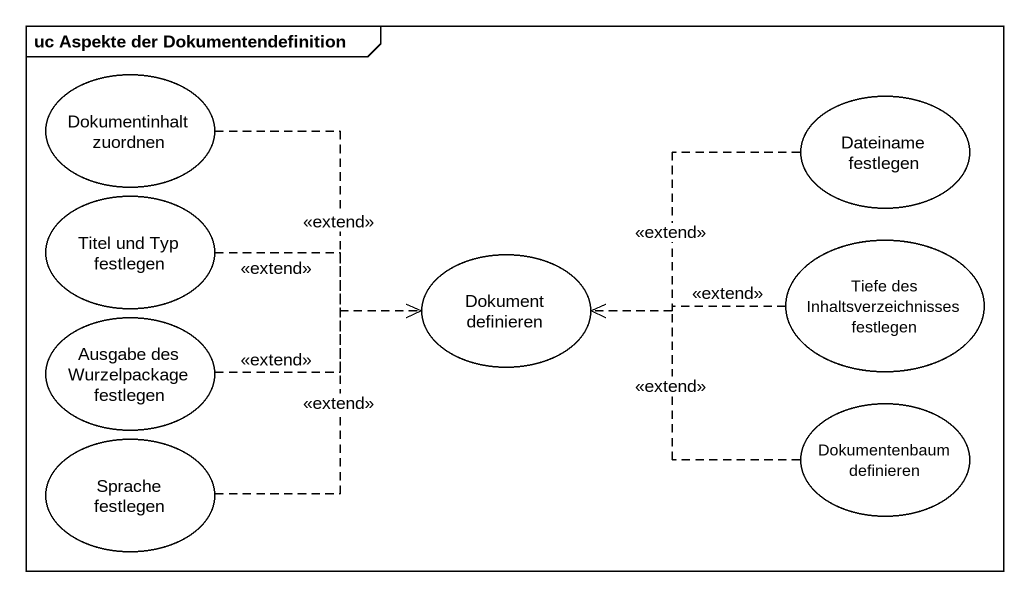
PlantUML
@startuml
mainframe uc Aspekte der Dokumentendefinition
usecase "Dokumentinhalt zuordnen" as Dokumentinhalt_zuordnen
usecase "Dateiname festlegen" as Dateiname_festlegen
usecase "Titel und Typ festlegen" as Titel_und_Typ_festlegen
usecase "Tiefe des Inhaltsverzeichnisses festlegen" as Tiefe_des
usecase "Ausgabe des Wurzelpackage festlegen" as Ausgabe_des_Wurzelpackage
usecase "Dokument definieren" as Dokument_definieren
usecase "Sprache festlegen" as Sprache_festlegen
usecase "Dokumentenbaum definieren" as Dokumentenbaum_definieren
Dokumentinhalt_zuordnen .right.> Dokument_definieren : <<extend>>
Dateiname_festlegen .left.> Dokument_definieren : <<extend>>
Titel_und_Typ_festlegen .right.> Dokument_definieren : <<extend>>
Tiefe_des .left.> Dokument_definieren : <<extend>>
Ausgabe_des_Wurzelpackage .right.> Dokument_definieren : <<extend>>
Sprache_festlegen .right.> Dokument_definieren : <<extend>>
Dokumentenbaum_definieren .left.> Dokument_definieren : <<extend>>
@enduml
